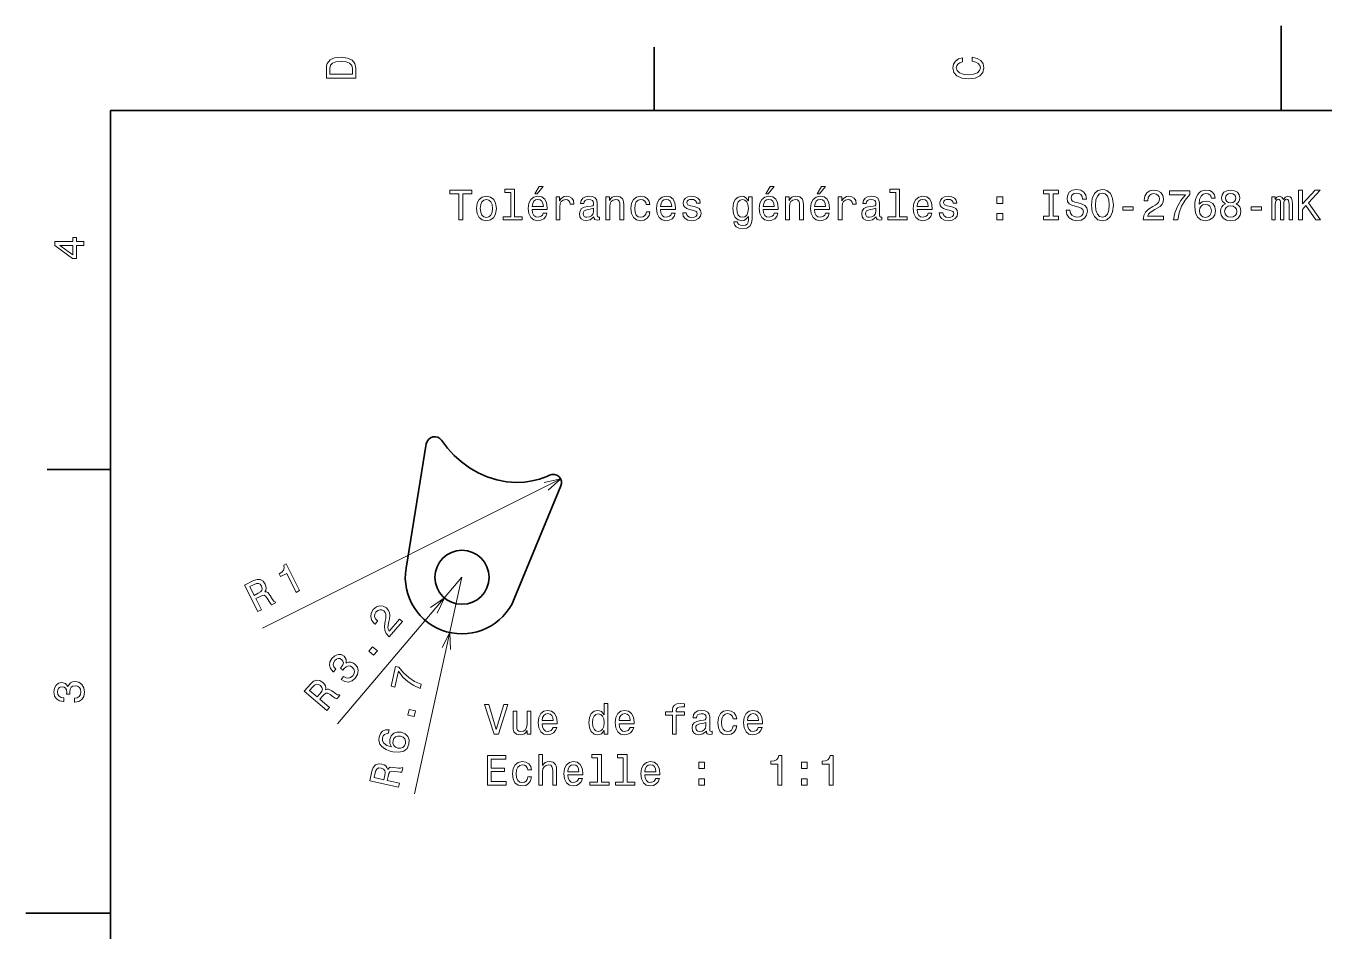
# Model space of a CAD drawing. Extents: x 0 to 297, y 0 to 210.
# Drawn here: x 0 to 153.6, y 102.9 to 210 of the extents above; entities that cross this region are included whole.
import ezdxf

# ---------------------------------------------------------------- set-up
doc = ezdxf.new("R2010")
doc.units = 0

msp = doc.modelspace()

# ---------------------------------------------------------------- linework, layer by layer
at = {"color": 7, "lineweight": 35, "ltscale": 0.25}
for p, q in [((148.5, 200), (148.5, 210)), ((10, 105), (0, 105))]:
    msp.add_line(p, q, dxfattribs=at)
at = {"color": 7, "lineweight": 35, "ltscale": 0.1875}
for p, q in [((74.300003, 200), (74.300003, 207.5)), ((10, 157.5), (2.5, 157.5))]:
    msp.add_line(p, q, dxfattribs=at)
at = {"color": 7, "lineweight": 35}
for p, q in [((287, 200), (10, 200)), ((10, 200), (10, 10))]:
    msp.add_line(p, q, dxfattribs=at)
at = {"color": 7, "lineweight": 35, "ltscale": 0.372791}
msp.add_line((47.360111, 160.559082), (44.962097, 145.841522), dxfattribs=at)
at = {"color": 7, "lineweight": 13}
for p, q in [((63.260025, 156.39209), (27.966251, 138.745087)), ((51.574894, 144.764069), (36.87051, 127.41256)), ((51.574894, 144.764069), (45.948662, 119.13015))]:
    msp.add_line(p, q, dxfattribs=at)
at = {"color": 7, "lineweight": 35, "ltscale": 0.361386}
msp.add_line((57.766552, 142.204117), (63.28973, 155.56279), dxfattribs=at)
at = {"color": 7, "lineweight": 13}
for points in [[(35.533215, 204.994965), (35.533215, 203.829971), (39.033215, 203.829971), (39.033215, 204.994965), (38.922264, 205.544678), (38.584366, 205.953171), (38.034657, 206.205338), (37.283215, 206.296112), (36.516644, 206.215424), (36.21405, 206.114563), (35.971977, 205.973343), (35.644165, 205.56485), (35.563473, 205.297562)], [(35.951801, 204.959656), (36.027451, 205.342941), (36.259438, 205.605194), (36.672985, 205.761536), (37.283215, 205.811966), (37.873272, 205.756485), (38.286816, 205.600143), (38.533936, 205.332855), (38.614628, 204.959656), (38.614628, 204.298996), (35.951801, 204.298996)], [(111.93206, 205.817017), (112.35569, 205.716141), (112.658287, 205.549713), (112.844887, 205.317734), (112.905403, 205.045395), (112.814629, 204.71759), (112.54229, 204.460388), (112.098488, 204.28891), (111.483215, 204.233429), (110.872986, 204.28891), (110.424141, 204.455338), (110.151802, 204.71254), (110.055984, 205.045395), (110.106415, 205.287476), (110.247627, 205.494247), (110.474571, 205.655624), (110.787247, 205.766571), (110.787247, 206.245682), (110.308144, 206.094391), (109.94503, 205.832138), (109.718086, 205.474075), (109.637398, 205.045395), (109.763474, 204.510818), (110.116501, 204.10231), (110.696472, 203.840057), (111.483215, 203.749283), (112.269958, 203.840057), (112.84993, 204.10231), (113.208, 204.510818), (113.329041, 205.045395), (113.233215, 205.51442), (112.965927, 205.892654), (112.527161, 206.159943), (111.93206, 206.301163)], [(51.201794, 187.052185), (51.665771, 187.052185), (51.665771, 190.128555), (52.72485, 190.128555), (52.72485, 190.552185), (50.137672, 190.552185), (50.137672, 190.128555), (51.201794, 190.128555)], [(57.344444, 190.300018), (57.344444, 187.425385), (56.431622, 187.425385), (56.431622, 187.052185), (58.69603, 187.052185), (58.69603, 187.425385), (57.78825, 187.425385), (57.78825, 190.673218), (56.648479, 190.673218), (56.648479, 190.300018)], [(60.193871, 190.128555), (60.491421, 190.128555), (61.192429, 190.985901), (60.698193, 190.985901)], [(87.518074, 190.128555), (87.815628, 190.128555), (88.516632, 190.985901), (88.0224, 190.985901)], [(93.590118, 190.128555), (93.887665, 190.128555), (94.588676, 190.985901), (94.094437, 190.985901)], [(102.884781, 190.300018), (102.884781, 187.425385), (101.971962, 187.425385), (101.971962, 187.052185), (104.236374, 187.052185), (104.236374, 187.425385), (103.32859, 187.425385), (103.32859, 190.673218), (102.18882, 190.673218), (102.18882, 190.300018)], [(121.030319, 187.475815), (120.384781, 187.475815), (120.384781, 187.052185), (122.139824, 187.052185), (122.139824, 187.475815), (121.494293, 187.475815), (121.494293, 190.128555), (122.139824, 190.128555), (122.139824, 190.552185), (120.384781, 190.552185), (120.384781, 190.128555), (121.030319, 190.128555)], [(123.501503, 188.207077), (123.042564, 188.207077), (123.143433, 187.672501), (123.395592, 187.279129), (123.78392, 187.042099), (124.308418, 186.95636), (124.827873, 187.037048), (125.216202, 187.258957), (125.463318, 187.606934), (125.554092, 188.065872), (125.478447, 188.479416), (125.266632, 188.746704), (124.923691, 188.923218), (124.46476, 189.054352), (124.071388, 189.150162), (123.814178, 189.261124), (123.667931, 189.422501), (123.622536, 189.674667), (123.667931, 189.901611), (123.799049, 190.073074), (124.000778, 190.189072), (124.27816, 190.229416), (124.560577, 190.178986), (124.782478, 190.042816), (124.928734, 189.815872), (124.999336, 189.50824), (125.458275, 189.50824), (125.458275, 189.518326), (125.377579, 189.992386), (125.140549, 190.345413), (124.767349, 190.567322), (124.263031, 190.64296), (123.809135, 190.567322), (123.456108, 190.355499), (123.229164, 190.027695), (123.148476, 189.604065), (123.214035, 189.225815), (123.405678, 188.968613), (123.708275, 188.797134), (124.121819, 188.666016), (124.530319, 188.550018), (124.837959, 188.439072), (125.024559, 188.277695), (125.090118, 188.015442), (125.029602, 187.748154), (124.87326, 187.546417), (124.63623, 187.420334), (124.32859, 187.37999), (123.985649, 187.435471), (123.723404, 187.596848), (123.556976, 187.8591)], [(126.038246, 188.802185), (126.129028, 188.015442), (126.391273, 187.435471), (126.799774, 187.077408), (127.334358, 186.95636), (127.863899, 187.077408), (128.277435, 187.435471), (128.534637, 188.015442), (128.630463, 188.802185), (128.534637, 189.583893), (128.423691, 189.901611), (128.277435, 190.163849), (127.863899, 190.521927), (127.611732, 190.612701), (127.334358, 190.64801), (126.794731, 190.521927), (126.38623, 190.1689), (126.129028, 189.588928)], [(132.175858, 187.052185), (134.581482, 187.052185), (134.581482, 187.485901), (132.680176, 187.485901), (132.786102, 187.722931), (132.967651, 187.919617), (133.527435, 188.277695), (133.824997, 188.428986), (134.157852, 188.645844), (134.394882, 188.89801), (134.531052, 189.195557), (134.581482, 189.533447), (134.495743, 189.957077), (134.258713, 190.289932), (133.895599, 190.501755), (133.426575, 190.577408), (132.942429, 190.491669), (132.57428, 190.254639), (132.33725, 189.876389), (132.256561, 189.377106), (132.256561, 189.306503), (132.715485, 189.306503), (132.715485, 189.346848), (132.760864, 189.689789), (132.897034, 189.941956), (133.113892, 190.103333), (133.401367, 190.158813), (133.693878, 190.108383), (133.910736, 189.9823), (134.051941, 189.785614), (134.102371, 189.538498), (134.067078, 189.306503), (133.971252, 189.109818), (133.809875, 188.938354), (133.587967, 188.787048), (133.290405, 188.625671), (132.796173, 188.312988), (132.448196, 187.980133), (132.241425, 187.576675), (132.175858, 187.067322)], [(135.741425, 187.052185), (136.250793, 187.052185), (136.417221, 187.884323), (136.709717, 188.66098), (137.12326, 189.382156), (137.662903, 190.057953), (137.662903, 190.476532), (135.262329, 190.476532), (135.262329, 190.017609), (137.178741, 190.017609), (136.623993, 189.336761), (136.205414, 188.625671), (135.912903, 187.869186)], [(140.688843, 189.6091), (140.593018, 190.017609), (140.371109, 190.32019), (140.028168, 190.511841), (139.584366, 190.577408), (139.286819, 190.542099), (139.029602, 190.446274), (138.802673, 190.289932), (138.611023, 190.068039), (138.459732, 189.790665), (138.348785, 189.452759), (138.278168, 189.054352), (138.257996, 188.605499), (138.338684, 187.889359), (138.585815, 187.369904), (138.984222, 187.057236), (139.5289, 186.951324), (140.018097, 187.042099), (140.391296, 187.279129), (140.633362, 187.652328), (140.719086, 188.126389), (140.633362, 188.605499), (140.401367, 188.973648), (140.043304, 189.205643), (139.599487, 189.286331), (139.120392, 189.185471), (138.762329, 188.89801), (138.837982, 189.452759), (138.999359, 189.851181), (139.246475, 190.088211), (139.589417, 190.1689), (139.841583, 190.128555), (140.033218, 190.022644), (140.159302, 189.84613), (140.224854, 189.6091)], [(141.88913, 188.938354), (141.631927, 188.797134), (141.455414, 188.600449), (141.344452, 188.353333), (141.309158, 188.055786), (141.389847, 187.606934), (141.621826, 187.258957), (142.000076, 187.037048), (142.514496, 186.951324), (143.023849, 187.037048), (143.4021, 187.258957), (143.634094, 187.606934), (143.719818, 188.055786), (143.679474, 188.353333), (143.573563, 188.600449), (143.391998, 188.797134), (143.139847, 188.938354), (143.341583, 189.059387), (143.482788, 189.225815), (143.568512, 189.427551), (143.598785, 189.674667), (143.518097, 190.03273), (143.306274, 190.32019), (142.963333, 190.50679), (142.514496, 190.577408), (142.060593, 190.50679), (141.717651, 190.32019), (141.500793, 190.03273), (141.42514, 189.674667), (141.450363, 189.427551), (141.536102, 189.225815)], [(150.528183, 187.052185), (150.992157, 187.052185), (150.992157, 188.297867), (151.405701, 188.741669), (152.58078, 187.052185), (153.14563, 187.052185), (151.733521, 189.079559), (153.10527, 190.552185), (152.48999, 190.552185), (150.992157, 188.933304), (150.992157, 190.552185), (150.528183, 190.552185)], [(53.294735, 188.403763), (53.375427, 187.788498), (53.607414, 187.33461), (53.975571, 187.052185), (54.469807, 186.95636), (54.959, 187.052185), (55.327156, 187.329559), (55.559143, 187.783447), (55.644878, 188.403763), (55.559143, 189.019043), (55.327156, 189.477982), (54.959, 189.755356), (54.469807, 189.856216), (53.975571, 189.755356), (53.607414, 189.472931), (53.375427, 189.019043)], [(53.748623, 188.408813), (53.794014, 188.862701), (53.935223, 189.190521), (54.16217, 189.392242), (54.469807, 189.462845), (54.7724, 189.392242), (54.999344, 189.195557), (55.140556, 188.862701), (55.190987, 188.408813), (55.140556, 187.949875), (54.999344, 187.61702), (54.7724, 187.415298), (54.469807, 187.349731), (54.16217, 187.415298), (53.935223, 187.61702), (53.794014, 187.949875)], [(59.88623, 188.277695), (61.661449, 188.277695), (61.666492, 188.484467), (61.5858, 189.064438), (61.363899, 189.498154), (61.010872, 189.760391), (60.541851, 189.856216), (60.08292, 189.755356), (59.729893, 189.472931), (59.502949, 189.014008), (59.422256, 188.408813), (59.497906, 187.788498), (59.72485, 187.33461), (60.07283, 187.052185), (60.526722, 186.95636), (60.920094, 187.021927), (61.242859, 187.19339), (61.479893, 187.465729), (61.616058, 187.828842), (61.177299, 187.828842), (61.086521, 187.627106), (60.955399, 187.475815), (60.582199, 187.354782), (60.294735, 187.410248), (60.077873, 187.586761), (59.936665, 187.874237), (59.88623, 188.262558)], [(59.88623, 188.650894), (59.941708, 188.998871), (60.077873, 189.256073), (60.284649, 189.412415), (60.556984, 189.467896), (60.824272, 189.412415), (61.031044, 189.256073), (61.157127, 188.998871), (61.202515, 188.650894)], [(62.700356, 187.052185), (63.144157, 187.052185), (63.144157, 188.600449), (63.189545, 188.973648), (63.325714, 189.240952), (63.547615, 189.402328), (63.845165, 189.457809), (64.06707, 189.422501), (64.233498, 189.32164), (64.334358, 189.150162), (64.369659, 188.918182), (64.818512, 188.918182), (64.757988, 189.326675), (64.591568, 189.619186), (64.314186, 189.7957), (63.935944, 189.856216), (63.678741, 189.815872), (63.456837, 189.715012), (63.260151, 189.543533), (63.103813, 189.311554), (63.103813, 189.760391), (62.700356, 189.760391)], [(67.178741, 187.405212), (67.178741, 187.390076), (67.203957, 187.218613), (67.279602, 187.09758), (67.597328, 187.001755), (67.844444, 187.042099), (67.844444, 187.38504), (67.738541, 187.369904), (67.597328, 187.435471), (67.572113, 187.637207), (67.572113, 189.039215), (67.511597, 189.397293), (67.335083, 189.649445), (67.027443, 189.800751), (66.593727, 189.856216), (66.170097, 189.7957), (65.857414, 189.624237), (65.660728, 189.356934), (65.595169, 189.003922), (65.595169, 188.973648), (65.993584, 188.973648), (66.028885, 189.185471), (66.139832, 189.336761), (66.321396, 189.427551), (66.578598, 189.462845), (66.825714, 189.437637), (67.002228, 189.361984), (67.108139, 189.230865), (67.14344, 189.049301), (67.12326, 188.837494), (67.042572, 188.731583), (66.840843, 188.681152), (66.462601, 188.640808), (66.028885, 188.550018), (65.721245, 188.388641), (65.539688, 188.136475), (65.484215, 187.763275), (65.534645, 187.43042), (65.690987, 187.183304), (65.943146, 187.026962), (66.29113, 186.971497), (66.760155, 187.077408)], [(68.605972, 187.052185), (69.049774, 187.052185), (69.049774, 188.615585), (69.095169, 188.973648), (69.241425, 189.235901), (69.468369, 189.397293), (69.770958, 189.457809), (70.013031, 189.407379), (70.16433, 189.27121), (70.239975, 189.044266), (70.265198, 188.741669), (70.265198, 187.052185), (70.709, 187.052185), (70.709, 188.832443), (70.688828, 189.190521), (70.598053, 189.488068), (70.300499, 189.760391), (69.836517, 189.856216), (69.579315, 189.820923), (69.362457, 189.725098), (69.175858, 189.563705), (69.029602, 189.346848), (69.029602, 189.760391), (68.605972, 189.760391)], [(73.366783, 188.862701), (73.805542, 188.862701), (73.714767, 189.266159), (73.49791, 189.583893), (73.160011, 189.780579), (72.721252, 189.856216), (72.237099, 189.755356), (71.868942, 189.472931), (71.636955, 189.014008), (71.556259, 188.398727), (71.631912, 187.788498), (71.858856, 187.33461), (72.216927, 187.052185), (72.706116, 186.95636), (73.139839, 187.032013), (73.477737, 187.24382), (73.709717, 187.576675), (73.810585, 188.020477), (73.386955, 188.020477), (73.31131, 187.738068), (73.170097, 187.526245), (72.968369, 187.395126), (72.721252, 187.354782), (72.413612, 187.420334), (72.191711, 187.62207), (72.055542, 187.949875), (72.010155, 188.413849), (72.055542, 188.867752), (72.196754, 189.195557), (72.423698, 189.397293), (72.721252, 189.467896), (72.983498, 189.422501), (73.180183, 189.306503), (73.31131, 189.114868)], [(75.066345, 188.277695), (76.841568, 188.277695), (76.846603, 188.484467), (76.765915, 189.064438), (76.544014, 189.498154), (76.190987, 189.760391), (75.72197, 189.856216), (75.263031, 189.755356), (74.910011, 189.472931), (74.68306, 189.014008), (74.602371, 188.408813), (74.678024, 187.788498), (74.904968, 187.33461), (75.252945, 187.052185), (75.706841, 186.95636), (76.100212, 187.021927), (76.422974, 187.19339), (76.660011, 187.465729), (76.796173, 187.828842), (76.357414, 187.828842), (76.266632, 187.627106), (76.135513, 187.475815), (75.762314, 187.354782), (75.474854, 187.410248), (75.257996, 187.586761), (75.116783, 187.874237), (75.066345, 188.262558)], [(75.066345, 188.650894), (75.121826, 188.998871), (75.257996, 189.256073), (75.464767, 189.412415), (75.737099, 189.467896), (76.004387, 189.412415), (76.211159, 189.256073), (76.337242, 188.998871), (76.382629, 188.650894)], [(79.040413, 188.630722), (78.61174, 188.731583), (78.294014, 188.84758), (78.18811, 189.08461), (78.218369, 189.251038), (78.324272, 189.37207), (78.495743, 189.447723), (78.742859, 189.477982), (78.979889, 189.447723), (79.166489, 189.356934), (79.287529, 189.220779), (79.337959, 189.039215), (79.771683, 189.039215), (79.771683, 189.049301), (79.69603, 189.377106), (79.489258, 189.634323), (79.166489, 189.7957), (78.742859, 189.856216), (78.314186, 189.7957), (78.001511, 189.629272), (77.804825, 189.382156), (77.744301, 189.069473), (77.789688, 188.766876), (77.930901, 188.555069), (78.162888, 188.403763), (78.500786, 188.297867), (78.995026, 188.176819), (79.297615, 188.050751), (79.378311, 187.949875), (79.408569, 187.798584), (79.363174, 187.611984), (79.242142, 187.470779), (79.045456, 187.37999), (78.783203, 187.349731), (78.505829, 187.37999), (78.3041, 187.485901), (78.167931, 187.657379), (78.112457, 187.894409), (77.683784, 187.894409), (77.754387, 187.490952), (77.961159, 187.198441), (78.288971, 187.021927), (78.742859, 186.95636), (79.216927, 187.021927), (79.564911, 187.198441), (79.776718, 187.480865), (79.852371, 187.849014), (79.796898, 188.166733), (79.640556, 188.383591), (79.383347, 188.524811)], [(85.894157, 187.173218), (85.894157, 189.760391), (85.47052, 189.760391), (85.47052, 189.32164), (85.122543, 189.720047), (84.910721, 189.820923), (84.673691, 189.856216), (84.245026, 189.755356), (83.91217, 189.472931), (83.695313, 189.019043), (83.619659, 188.408813), (83.695313, 187.793533), (83.91217, 187.339645), (84.245026, 187.052185), (84.673691, 186.95636), (84.915771, 186.991669), (85.1175, 187.082443), (85.47052, 187.465729), (85.47052, 187.082443), (85.430176, 186.779846), (85.319229, 186.562988), (85.107407, 186.436905), (84.789688, 186.391525), (84.512314, 186.421783), (84.315628, 186.497437), (84.199631, 186.628555), (84.16433, 186.805069), (83.735657, 186.805069), (83.735657, 186.784897), (83.801216, 186.462128), (84.002945, 186.220047), (84.325714, 186.063705), (84.764473, 186.00824), (85.288971, 186.083893), (85.636948, 186.2957), (85.833633, 186.663864)], [(84.078598, 188.408813), (84.123978, 188.857666), (84.260147, 189.190521), (84.47197, 189.387207), (84.754387, 189.457809), (85.051941, 189.387207), (85.273834, 189.190521), (85.410004, 188.857666), (85.460434, 188.408813), (85.410004, 187.949875), (85.273834, 187.62207), (85.051941, 187.420334), (84.754387, 187.354782), (84.47197, 187.420334), (84.260147, 187.62207), (84.123978, 187.954926)], [(87.210434, 188.277695), (88.985657, 188.277695), (88.990692, 188.484467), (88.910004, 189.064438), (88.688103, 189.498154), (88.335075, 189.760391), (87.866058, 189.856216), (87.40712, 189.755356), (87.054092, 189.472931), (86.827148, 189.014008), (86.74646, 188.408813), (86.822113, 187.788498), (87.049057, 187.33461), (87.397034, 187.052185), (87.850922, 186.95636), (88.244301, 187.021927), (88.567062, 187.19339), (88.804092, 187.465729), (88.940262, 187.828842), (88.501503, 187.828842), (88.410721, 187.627106), (88.279602, 187.475815), (87.906403, 187.354782), (87.618942, 187.410248), (87.402084, 187.586761), (87.260864, 187.874237), (87.210434, 188.262558)], [(87.210434, 188.650894), (87.265915, 188.998871), (87.402084, 189.256073), (87.608856, 189.412415), (87.881187, 189.467896), (88.148483, 189.412415), (88.355255, 189.256073), (88.481331, 188.998871), (88.526718, 188.650894)], [(89.858131, 187.052185), (90.301933, 187.052185), (90.301933, 188.615585), (90.347321, 188.973648), (90.493576, 189.235901), (90.72052, 189.397293), (91.023117, 189.457809), (91.26519, 189.407379), (91.416489, 189.27121), (91.492142, 189.044266), (91.517349, 188.741669), (91.517349, 187.052185), (91.961159, 187.052185), (91.961159, 188.832443), (91.940979, 189.190521), (91.850204, 189.488068), (91.552658, 189.760391), (91.088684, 189.856216), (90.831474, 189.820923), (90.614616, 189.725098), (90.428017, 189.563705), (90.281761, 189.346848), (90.281761, 189.760391), (89.858131, 189.760391)], [(93.282486, 188.277695), (95.057693, 188.277695), (95.062744, 188.484467), (94.982048, 189.064438), (94.760147, 189.498154), (94.40712, 189.760391), (93.938103, 189.856216), (93.479172, 189.755356), (93.126144, 189.472931), (92.8992, 189.014008), (92.818504, 188.408813), (92.89415, 187.788498), (93.121094, 187.33461), (93.469086, 187.052185), (93.922974, 186.95636), (94.316345, 187.021927), (94.639114, 187.19339), (94.876144, 187.465729), (95.012314, 187.828842), (94.573547, 187.828842), (94.482773, 187.627106), (94.351646, 187.475815), (93.978447, 187.354782), (93.690979, 187.410248), (93.474121, 187.586761), (93.332916, 187.874237), (93.282486, 188.262558)], [(93.282486, 188.650894), (93.337952, 188.998871), (93.474121, 189.256073), (93.680893, 189.412415), (93.953232, 189.467896), (94.22052, 189.412415), (94.427292, 189.256073), (94.553375, 188.998871), (94.598763, 188.650894)], [(96.096603, 187.052185), (96.540405, 187.052185), (96.540405, 188.600449), (96.5858, 188.973648), (96.721962, 189.240952), (96.943863, 189.402328), (97.241409, 189.457809), (97.463318, 189.422501), (97.629745, 189.32164), (97.730606, 189.150162), (97.765915, 188.918182), (98.214752, 188.918182), (98.154236, 189.326675), (97.987808, 189.619186), (97.710434, 189.7957), (97.332191, 189.856216), (97.074989, 189.815872), (96.853088, 189.715012), (96.656403, 189.543533), (96.500061, 189.311554), (96.500061, 189.760391), (96.096603, 189.760391)], [(100.574982, 187.405212), (100.574982, 187.390076), (100.600204, 187.218613), (100.67585, 187.09758), (100.993576, 187.001755), (101.240692, 187.042099), (101.240692, 187.38504), (101.134781, 187.369904), (100.993576, 187.435471), (100.968353, 187.637207), (100.968353, 189.039215), (100.907837, 189.397293), (100.731323, 189.649445), (100.423691, 189.800751), (99.989975, 189.856216), (99.566345, 189.7957), (99.253662, 189.624237), (99.056976, 189.356934), (98.991409, 189.003922), (98.991409, 188.973648), (99.389832, 188.973648), (99.425133, 189.185471), (99.536087, 189.336761), (99.717636, 189.427551), (99.974838, 189.462845), (100.221962, 189.437637), (100.398476, 189.361984), (100.504379, 189.230865), (100.539688, 189.049301), (100.519516, 188.837494), (100.43882, 188.731583), (100.237091, 188.681152), (99.858849, 188.640808), (99.425133, 188.550018), (99.117493, 188.388641), (98.935944, 188.136475), (98.880463, 187.763275), (98.930893, 187.43042), (99.087234, 187.183304), (99.339401, 187.026962), (99.687378, 186.971497), (100.156403, 187.077408)], [(105.426575, 188.277695), (107.201782, 188.277695), (107.206833, 188.484467), (107.126137, 189.064438), (106.904236, 189.498154), (106.551208, 189.760391), (106.082191, 189.856216), (105.62326, 189.755356), (105.270233, 189.472931), (105.043289, 189.014008), (104.962593, 188.408813), (105.038239, 187.788498), (105.265182, 187.33461), (105.613174, 187.052185), (106.067062, 186.95636), (106.460434, 187.021927), (106.783203, 187.19339), (107.020233, 187.465729), (107.156403, 187.828842), (106.717636, 187.828842), (106.626862, 187.627106), (106.495735, 187.475815), (106.122536, 187.354782), (105.835068, 187.410248), (105.61821, 187.586761), (105.477005, 187.874237), (105.426575, 188.262558)], [(105.426575, 188.650894), (105.48204, 188.998871), (105.61821, 189.256073), (105.824982, 189.412415), (106.097321, 189.467896), (106.364609, 189.412415), (106.571381, 189.256073), (106.697464, 188.998871), (106.742851, 188.650894)], [(109.400635, 188.630722), (108.971954, 188.731583), (108.654236, 188.84758), (108.548325, 189.08461), (108.578583, 189.251038), (108.684494, 189.37207), (108.855965, 189.447723), (109.103081, 189.477982), (109.340118, 189.447723), (109.526718, 189.356934), (109.647751, 189.220779), (109.698181, 189.039215), (110.131897, 189.039215), (110.131897, 189.049301), (110.056252, 189.377106), (109.84948, 189.634323), (109.526718, 189.7957), (109.103081, 189.856216), (108.674408, 189.7957), (108.361725, 189.629272), (108.165039, 189.382156), (108.104523, 189.069473), (108.149918, 188.766876), (108.291122, 188.555069), (108.523109, 188.403763), (108.861008, 188.297867), (109.35524, 188.176819), (109.657837, 188.050751), (109.738525, 187.949875), (109.768784, 187.798584), (109.723404, 187.611984), (109.602364, 187.470779), (109.405678, 187.37999), (109.143433, 187.349731), (108.866051, 187.37999), (108.664322, 187.485901), (108.528152, 187.657379), (108.472679, 187.894409), (108.044006, 187.894409), (108.114609, 187.490952), (108.321381, 187.198441), (108.649193, 187.021927), (109.103081, 186.95636), (109.577148, 187.021927), (109.925125, 187.198441), (110.136948, 187.480865), (110.212593, 187.849014), (110.15712, 188.166733), (110.000778, 188.383591), (109.743576, 188.524811)], [(114.842278, 189.008957), (115.538239, 189.008957), (115.538239, 189.760391), (114.842278, 189.760391)], [(126.5224, 188.802185), (126.577873, 189.412415), (126.744301, 189.861267), (127.001503, 190.133591), (127.334358, 190.229416), (127.662163, 190.133591), (127.919373, 189.856216), (128.0858, 189.407379), (128.146317, 188.802185), (128.0858, 188.191956), (127.919373, 187.743103), (127.662163, 187.470779), (127.334358, 187.37999), (127.001503, 187.470779), (126.744301, 187.743103), (126.577873, 188.186905)], [(140.229904, 188.121353), (140.174423, 187.803619), (140.033218, 187.561554), (139.806274, 187.400162), (139.523849, 187.349731), (139.226303, 187.400162), (138.999359, 187.556503), (138.853104, 187.798584), (138.807709, 188.116302), (138.858154, 188.428986), (138.999359, 188.666016), (139.231354, 188.817322), (139.544022, 188.872787), (139.81636, 188.817322), (140.033218, 188.671066), (140.174423, 188.434036)], [(141.904266, 189.634323), (141.944611, 189.856216), (142.065643, 190.027695), (142.257278, 190.133591), (142.514496, 190.17395), (142.766647, 190.133591), (142.958282, 190.027695), (143.07933, 189.856216), (143.124725, 189.634323), (143.07933, 189.407379), (142.958282, 189.230865), (142.766647, 189.114868), (142.514496, 189.079559), (142.257278, 189.119904), (142.065643, 189.230865), (141.944611, 189.407379)], [(147.366089, 187.052185), (147.774582, 187.052185), (147.774582, 188.862701), (147.799805, 189.13504), (147.875443, 189.331726), (147.99144, 189.447723), (148.142731, 189.493103), (148.263763, 189.452759), (148.344467, 189.351898), (148.384811, 189.18042), (148.399933, 188.953476), (148.399933, 187.052185), (148.783234, 187.052185), (148.783234, 188.862701), (148.808441, 189.12999), (148.884094, 189.326675), (149.005127, 189.447723), (149.156433, 189.493103), (149.277466, 189.452759), (149.358154, 189.351898), (149.408585, 188.953476), (149.408585, 187.052185), (149.817078, 187.052185), (149.817078, 188.923218), (149.79187, 189.311554), (149.711182, 189.6091), (149.549805, 189.790665), (149.287537, 189.856216), (148.979919, 189.755356), (148.742889, 189.462845), (148.556274, 189.750305), (148.243591, 189.856216), (147.956146, 189.755356), (147.75946, 189.472931), (147.75946, 189.760391), (147.366089, 189.760391)], [(67.128311, 188.000305), (67.067787, 187.738068), (66.906403, 187.536331), (66.66433, 187.405212), (66.366783, 187.359818), (66.17514, 187.38504), (66.038971, 187.465729), (65.953232, 187.606934), (65.928024, 187.803619), (65.948196, 187.980133), (66.028885, 188.106216), (66.351654, 188.247437), (66.760155, 188.307953), (67.128311, 188.428986)], [(100.524551, 188.000305), (100.464035, 187.738068), (100.302658, 187.536331), (100.060577, 187.405212), (99.763031, 187.359818), (99.571381, 187.38504), (99.435219, 187.465729), (99.349487, 187.606934), (99.324265, 187.803619), (99.344437, 187.980133), (99.425133, 188.106216), (99.747894, 188.247437), (100.156403, 188.307953), (100.524551, 188.428986)], [(114.842278, 187.052185), (115.538239, 187.052185), (115.538239, 187.803619), (114.842278, 187.803619)], [(129.760162, 188.207077), (130.980621, 188.207077), (130.980621, 188.605499), (129.760162, 188.605499)], [(141.793304, 188.065872), (141.838684, 188.33316), (141.984955, 188.534897), (142.211884, 188.666016), (142.514496, 188.711411), (142.812042, 188.666016), (143.038986, 188.534897), (143.185242, 188.33316), (143.235672, 188.065872), (143.185242, 187.778412), (143.038986, 187.561554), (142.812042, 187.420334), (142.514496, 187.374954), (142.211884, 187.420334), (141.984955, 187.561554), (141.838684, 187.778412)], [(144.940277, 188.207077), (146.160736, 188.207077), (146.160736, 188.605499), (144.940277, 188.605499)], [(6.833213, 184.02739), (6.833213, 184.481277), (5.965778, 184.481277), (5.965778, 184.98056), (5.56232, 184.98056), (5.56232, 184.481277), (3.408862, 184.481277), (3.408862, 184.022339), (5.521974, 182.489197), (5.965778, 182.489197), (5.965778, 184.02739)], [(5.56232, 182.912827), (3.993876, 184.02739), (5.56232, 184.02739)], [(31.958298, 142.977203), (32.368782, 143.182449), (30.79225, 146.335495), (30.485516, 146.182114), (30.541901, 145.866364), (30.471983, 145.60022), (30.278019, 145.36792), (29.953243, 145.160416), (30.113377, 144.840149), (30.844126, 145.205536)], [(27.42366, 140.709869), (27.843163, 140.919617), (27.182327, 142.241287), (27.610853, 142.455551), (27.933374, 142.599899), (28.163425, 142.635986), (28.346113, 142.54126), (28.52429, 142.297668), (28.749832, 141.902985), (28.909966, 141.650375), (29.043036, 141.519562), (29.516668, 141.756378), (29.473816, 141.842087), (29.306915, 141.916504), (29.153547, 142.133026), (28.869366, 142.622452), (28.605484, 142.958511), (28.443094, 143.023911), (28.237854, 143.028427), (28.3619, 143.231415), (28.409264, 143.452438), (28.391218, 143.691513), (28.298746, 143.944107), (28.046141, 144.291443), (27.723619, 144.485413), (27.3402, 144.507965), (26.904909, 144.363617), (25.858404, 143.840363)], [(26.979338, 143.921555), (27.268028, 144.032074), (27.504847, 144.04335), (27.705576, 143.946365), (27.870222, 143.718567), (27.955927, 143.434387), (27.913074, 143.215622), (27.746176, 143.03067), (27.473272, 142.866028), (26.990618, 142.624695), (26.469618, 143.666702)], [(42.970688, 137.704422), (44.525959, 139.539673), (44.195076, 139.820084), (42.965858, 138.369568), (42.853497, 138.603622), (42.820824, 138.869293), (42.909569, 139.527847), (42.986515, 139.852676), (43.03627, 140.246811), (42.997139, 140.590668), (42.85817, 140.886917), (42.632996, 141.143845), (42.254375, 141.352325), (41.847198, 141.386688), (41.450844, 141.246613), (41.089905, 140.937698), (40.842304, 140.512909), (40.785118, 140.078796), (40.920433, 139.653427), (41.249168, 139.269073), (41.303032, 139.223434), (41.599739, 139.573547), (41.568958, 139.59964), (41.336674, 139.855988), (41.232334, 140.122894), (41.249416, 140.39267), (41.392944, 140.647842), (41.620529, 140.838394), (41.856918, 140.922318), (42.098267, 140.902893), (42.319397, 140.781601), (42.473557, 140.604675), (42.561661, 140.404419), (42.588139, 140.170441), (42.560101, 139.903336), (42.490849, 139.571991), (42.409863, 138.992798), (42.43882, 138.512115), (42.612938, 138.093536), (42.959148, 137.714203)], [(37.27507, 132.68399), (37.302002, 132.661179), (37.723526, 132.409729), (38.153793, 132.355804), (38.572052, 132.490524), (38.956993, 132.812149), (39.230679, 133.267715), (39.315712, 133.711288), (39.209412, 134.131897), (38.921829, 134.494598), (38.668739, 134.656189), (38.412331, 134.728058), (38.152596, 134.710175), (37.892208, 134.613541), (37.896378, 135.039688), (37.640484, 135.408585), (37.291473, 135.605194), (36.924271, 135.632126), (36.553677, 135.483444), (36.190651, 135.156464), (35.958763, 134.758026), (35.903076, 134.349091), (36.025677, 133.947708), (36.334583, 133.586777), (36.361519, 133.56395), (36.651703, 133.906372), (36.431549, 134.145828), (36.339336, 134.395844), (36.368549, 134.648743), (36.522446, 134.90834), (36.722771, 135.082321), (36.927467, 135.160065), (37.133278, 135.137695), (37.339603, 135.022339), (37.498787, 134.827942), (37.547501, 134.628006), (37.487511, 134.401199), (37.324745, 134.162338), (37.193737, 134.015549), (37.497688, 133.757965), (37.649757, 133.953003), (37.889801, 134.166061), (38.135384, 134.268631), (38.376732, 134.249207), (38.605556, 134.121399), (38.792847, 133.889954), (38.863731, 133.638184), (38.817631, 133.373169), (38.653366, 133.109116), (38.409477, 132.899338), (38.14407, 132.82016), (37.864838, 132.865097), (37.575035, 133.037964)], [(41.125889, 135.527512), (41.57584, 136.058472), (41.002563, 136.544281), (40.552612, 136.013336)], [(46.637421, 131.597427), (46.74662, 132.09494), (45.969513, 132.435898), (45.273621, 132.888107), (44.657864, 133.44664), (44.113468, 134.118591), (43.704613, 134.208344), (43.189976, 131.863571), (43.638237, 131.765182), (44.049084, 133.637054), (44.595161, 132.949234), (45.199986, 132.387939), (45.876175, 131.940063)], [(5.73379, 129.979111), (5.769093, 129.979111), (6.253242, 130.059799), (6.616354, 130.296829), (6.848343, 130.670029), (6.934078, 131.164276), (6.848343, 131.688766), (6.626441, 132.082138), (6.273415, 132.334305), (5.819525, 132.425079), (5.521974, 132.384735), (5.279899, 132.273788), (5.0933, 132.092224), (4.957133, 131.850143), (4.684798, 132.177963), (4.251081, 132.293961), (3.857709, 132.218307), (3.560158, 132.00145), (3.373559, 131.648422), (3.307997, 131.164276), (3.388689, 130.710388), (3.610591, 130.362396), (3.963617, 130.135452), (4.432637, 130.059799), (4.46794, 130.059799), (4.46794, 130.508652), (4.145173, 130.548996), (3.913184, 130.680115), (3.771974, 130.891937), (3.721542, 131.189484), (3.761888, 131.451736), (3.867795, 131.643372), (4.039265, 131.759369), (4.271254, 131.804764), (4.518372, 131.759369), (4.684798, 131.638336), (4.785663, 131.426514), (4.815922, 131.139053), (4.810879, 130.942368), (5.209294, 130.942368), (5.199208, 131.189484), (5.244596, 131.507217), (5.365634, 131.744247), (5.56232, 131.885452), (5.819525, 131.935883), (6.112032, 131.880417), (6.328891, 131.734161), (6.465058, 131.502167), (6.510447, 131.194534), (6.460014, 130.876801), (6.308718, 130.644821), (6.066643, 130.498566), (5.73379, 130.443085)], [(35.59903, 129.005692), (35.902256, 129.36351), (34.77494, 130.318848), (35.084694, 130.684357), (35.324471, 130.943893), (35.521797, 131.067535), (35.72702, 131.052277), (35.986626, 130.898376), (36.349201, 130.624176), (36.595764, 130.454895), (36.769554, 130.386932), (37.111908, 130.790924), (37.038807, 130.852875), (36.856087, 130.855682), (36.629932, 130.994446), (36.176189, 131.332687), (35.801418, 131.537903), (35.626392, 131.53418), (35.435913, 131.457626), (35.470146, 131.693039), (35.426777, 131.914886), (35.316177, 132.127609), (35.131824, 132.323502), (34.762985, 132.543518), (34.390175, 132.595032), (34.028778, 132.464996), (33.68531, 132.161102), (32.928871, 131.268494)], [(33.927574, 131.783936), (34.149551, 131.999069), (34.362854, 132.102554), (34.585552, 132.092316), (34.826508, 131.947617), (35.017059, 131.720032), (35.063686, 131.502029), (34.982956, 131.266357), (34.796783, 131.00766), (34.447906, 130.595978), (33.559135, 131.349167)], [(45.912174, 128.293076), (46.061375, 128.97287), (45.327404, 129.133957), (45.178204, 128.454178)], [(56.515781, 129.712494), (55.63826, 126.731941), (54.735519, 129.712494), (54.256413, 129.712494), (55.386097, 126.207443), (55.890419, 126.207443), (56.994888, 129.712494)], [(61.054684, 127.432945), (62.829903, 127.432945), (62.834946, 127.639717), (62.754253, 128.219696), (62.532349, 128.653412), (62.179325, 128.915649), (61.710304, 129.011475), (61.251369, 128.910614), (60.898346, 128.628189), (60.671398, 128.169266), (60.59071, 127.564072), (60.666355, 126.943756), (60.893303, 126.489861), (61.241283, 126.207443), (61.695175, 126.111626), (62.088547, 126.177185), (62.411312, 126.348656), (62.648346, 126.620987), (62.784512, 126.9841), (62.345753, 126.9841), (62.254974, 126.782372), (62.123848, 126.631073), (61.750648, 126.51004), (61.463188, 126.565514), (61.246326, 126.742027), (61.105118, 127.029488), (61.054684, 127.417816)], [(68.402664, 126.62603), (68.402664, 126.207443), (68.846474, 126.207443), (68.846474, 129.828476), (68.407715, 129.828476), (68.407715, 128.502106), (68.069817, 128.885391), (67.863045, 128.976181), (67.626007, 129.011475), (67.197334, 128.910614), (66.864487, 128.628189), (66.647629, 128.174301), (66.571976, 127.564072), (66.647629, 126.953842), (66.864487, 126.494904), (67.197334, 126.207443), (67.626007, 126.111626), (67.863045, 126.146927), (68.07486, 126.237701)], [(70.16275, 127.432945), (71.937973, 127.432945), (71.943016, 127.639717), (71.86232, 128.219696), (71.640419, 128.653412), (71.287392, 128.915649), (70.818375, 129.011475), (70.359436, 128.910614), (70.006416, 128.628189), (69.779472, 128.169266), (69.698776, 127.564072), (69.774429, 126.943756), (70.001373, 126.489861), (70.34935, 126.207443), (70.803246, 126.111626), (71.196617, 126.177185), (71.519379, 126.348656), (71.756416, 126.620987), (71.892578, 126.9841), (71.453819, 126.9841), (71.363045, 126.782372), (71.231918, 126.631073), (70.858719, 126.51004), (70.571259, 126.565514), (70.354401, 126.742027), (70.213188, 127.029488), (70.16275, 127.417816)], [(76.461746, 128.44664), (76.461746, 126.207443), (76.905548, 126.207443), (76.905548, 128.44664), (77.9142, 128.44664), (77.9142, 128.824875), (76.905548, 128.824875), (76.905548, 128.991302), (76.940857, 129.193039), (77.056847, 129.329208), (77.253532, 129.409897), (77.535957, 129.440155), (77.9142, 129.419983), (77.9142, 129.803268), (77.435089, 129.828476), (77.001373, 129.783096), (76.698776, 129.646927), (76.517227, 129.409897), (76.461746, 129.071991), (76.461746, 128.824875), (75.649788, 128.824875), (75.649788, 128.44664)], [(80.491287, 126.560471), (80.491287, 126.545341), (80.516502, 126.373871), (80.592148, 126.252831), (80.909874, 126.157013), (81.15699, 126.197357), (81.15699, 126.540298), (81.051086, 126.525169), (80.909874, 126.590729), (80.884659, 126.792458), (80.884659, 128.194473), (80.824142, 128.552551), (80.647629, 128.804703), (80.339989, 128.956009), (79.906273, 129.011475), (79.482635, 128.950958), (79.16996, 128.779495), (78.973274, 128.512192), (78.907715, 128.15918), (78.907715, 128.128906), (79.306122, 128.128906), (79.341431, 128.340729), (79.452377, 128.49202), (79.633934, 128.582809), (79.891144, 128.618103), (80.13826, 128.592896), (80.314774, 128.517242), (80.420677, 128.386124), (80.455978, 128.204559), (80.435806, 127.992744), (80.355118, 127.886841), (80.153389, 127.836403), (79.775146, 127.796059), (79.341431, 127.705284), (79.033791, 127.5439), (78.852234, 127.29174), (78.796761, 126.918541), (78.847191, 126.585686), (79.003532, 126.33857), (79.255692, 126.182228), (79.603676, 126.126755), (80.072693, 126.232658)], [(83.643303, 128.01796), (84.082062, 128.01796), (83.991287, 128.421417), (83.774429, 128.739151), (83.436531, 128.935837), (82.997772, 129.011475), (82.513618, 128.910614), (82.145462, 128.628189), (81.913475, 128.169266), (81.832779, 127.553986), (81.908432, 126.943756), (82.135376, 126.489861), (82.493446, 126.207443), (82.982635, 126.111626), (83.416359, 126.187271), (83.754257, 126.399086), (83.986237, 126.731941), (84.087105, 127.175743), (83.663475, 127.175743), (83.58783, 126.893326), (83.446617, 126.681503), (83.244888, 126.550385), (82.997772, 126.51004), (82.690132, 126.5756), (82.468231, 126.777328), (82.332062, 127.105141), (82.286674, 127.569115), (82.332062, 128.02301), (82.473274, 128.350815), (82.700218, 128.552551), (82.997772, 128.623154), (83.260017, 128.577759), (83.456703, 128.461761), (83.58783, 128.270126)], [(85.342865, 127.432945), (87.118088, 127.432945), (87.123123, 127.639717), (87.042435, 128.219696), (86.820534, 128.653412), (86.467506, 128.915649), (85.998489, 129.011475), (85.539551, 128.910614), (85.186531, 128.628189), (84.959579, 128.169266), (84.878891, 127.564072), (84.954544, 126.943756), (85.181488, 126.489861), (85.529465, 126.207443), (85.98336, 126.111626), (86.376732, 126.177185), (86.699493, 126.348656), (86.936523, 126.620987), (87.072693, 126.9841), (86.633934, 126.9841), (86.543152, 126.782372), (86.412033, 126.631073), (86.038834, 126.51004), (85.751373, 126.565514), (85.534515, 126.742027), (85.393303, 127.029488), (85.342865, 127.417816)], [(59.718231, 128.915649), (59.274426, 128.915649), (59.274426, 127.352257), (59.223991, 126.989143), (59.07774, 126.726898), (58.850796, 126.565514), (58.553246, 126.515083), (58.316212, 126.555428), (58.164917, 126.67646), (58.079182, 126.883232), (58.05901, 127.175743), (58.05901, 128.915649), (57.615204, 128.915649), (57.615204, 127.135399), (57.630333, 126.777328), (57.726154, 126.479774), (58.018661, 126.207443), (58.487682, 126.111626), (58.739845, 126.146927), (58.956703, 126.237701), (59.143303, 126.394043), (59.294598, 126.620987), (59.294598, 126.207443), (59.718231, 126.207443)], [(61.054684, 127.806145), (61.110161, 128.154129), (61.246326, 128.411331), (61.453102, 128.567673), (61.725433, 128.623154), (61.992725, 128.567673), (62.199497, 128.411331), (62.325577, 128.154129), (62.370968, 127.806145)], [(67.70166, 128.613068), (67.994164, 128.54245), (68.216064, 128.345764), (68.347191, 128.01796), (68.397629, 127.564072), (68.347191, 127.105141), (68.216064, 126.777328), (67.994164, 126.5756), (67.70166, 126.51004), (67.424286, 126.5756), (67.212463, 126.777328), (67.071259, 127.110184), (67.025864, 127.564072), (67.071259, 128.012924), (67.212463, 128.340729), (67.424286, 128.54245)], [(70.16275, 127.806145), (70.218231, 128.154129), (70.354401, 128.411331), (70.561172, 128.567673), (70.833504, 128.623154), (71.1008, 128.567673), (71.307571, 128.411331), (71.433647, 128.154129), (71.479034, 127.806145)], [(80.440857, 127.155571), (80.380333, 126.893326), (80.218948, 126.691589), (79.976875, 126.560471), (79.679321, 126.515083), (79.487686, 126.540298), (79.351517, 126.620987), (79.265778, 126.762199), (79.240562, 126.958885), (79.260742, 127.135399), (79.341431, 127.261475), (79.6642, 127.402687), (80.072693, 127.463203), (80.440857, 127.584244)], [(85.342865, 127.806145), (85.398346, 128.154129), (85.534515, 128.411331), (85.741287, 128.567673), (86.013618, 128.623154), (86.280914, 128.567673), (86.487686, 128.411331), (86.613762, 128.154129), (86.659149, 127.806145)], [(42.947853, 126.714203), (42.528309, 126.708183), (42.185181, 126.556305), (41.924473, 126.262428), (41.765289, 125.842995), (41.735985, 125.5448), (41.774437, 125.273026), (41.87849, 125.017845), (42.054146, 124.783089), (42.292641, 124.575844), (42.598896, 124.395035), (42.972912, 124.240654), (43.406998, 124.124725), (44.123787, 124.050018), (44.684139, 124.180031), (45.074959, 124.502151), (45.295174, 125.011452), (45.311378, 125.508728), (45.159866, 125.924065), (44.84724, 126.240524), (44.402576, 126.425888), (43.916229, 126.444862), (43.506901, 126.297195), (43.203541, 125.997185), (43.029583, 125.580994), (43.025391, 125.0914), (43.229408, 124.680031), (42.70377, 124.872849), (42.349216, 125.115898), (42.17067, 125.408081), (42.165375, 125.760345), (42.258842, 125.998001), (42.403374, 126.162476), (42.60281, 126.247787), (42.848389, 126.261009)], [(44.302631, 125.946991), (44.601074, 125.824692), (44.807247, 125.634872), (44.916225, 125.378601), (44.904938, 125.091934), (44.791889, 124.812119), (44.590534, 124.623962), (44.322731, 124.533005), (44.002666, 124.556786), (43.708065, 124.67308), (43.506821, 124.861816), (43.408775, 125.12085), (43.421619, 125.438156), (43.534187, 125.692261), (43.723534, 125.872726), (43.985329, 125.959839)], [(54.579182, 120.160614), (56.798203, 120.160614), (56.798203, 120.584244), (55.043159, 120.584244), (55.043159, 121.769402), (56.60656, 121.769402), (56.60656, 122.187988), (55.043159, 122.187988), (55.043159, 123.236984), (56.757854, 123.236984), (56.757854, 123.660614), (54.579182, 123.660614)], [(59.355118, 121.97113), (59.793877, 121.97113), (59.703102, 122.374588), (59.48624, 122.692314), (59.148346, 122.889), (58.709583, 122.964645), (58.225433, 122.863785), (57.857277, 122.58136), (57.62529, 122.122429), (57.544598, 121.507156), (57.620247, 120.896927), (57.847191, 120.443031), (58.205261, 120.160614), (58.694454, 120.064796), (59.128174, 120.140442), (59.466068, 120.352257), (59.698055, 120.685112), (59.79892, 121.128914), (59.37529, 121.128914), (59.299641, 120.846497), (59.158432, 120.634674), (58.956703, 120.503555), (58.709583, 120.463211), (58.401947, 120.52877), (58.180046, 120.730499), (58.043877, 121.058311), (57.998489, 121.522285), (58.043877, 121.976173), (58.185089, 122.303986), (58.412033, 122.505714), (58.709583, 122.576317), (58.971832, 122.53093), (59.168518, 122.41494), (59.299641, 122.223297)], [(60.666355, 120.160614), (61.110161, 120.160614), (61.110161, 121.724014), (61.155548, 122.082085), (61.301804, 122.34433), (61.528748, 122.505714), (61.831341, 122.566231), (62.073418, 122.5158), (62.224716, 122.379631), (62.300362, 122.152687), (62.325577, 121.850098), (62.325577, 120.160614), (62.769382, 120.160614), (62.769382, 121.940872), (62.74921, 122.298943), (62.658432, 122.596497), (62.360882, 122.868828), (61.896904, 122.964645), (61.644745, 122.929344), (61.427883, 122.833527), (61.246326, 122.682228), (61.110161, 122.475456), (61.110161, 123.781654), (60.666355, 123.781654)], [(64.090706, 121.386116), (65.865921, 121.386116), (65.870972, 121.592888), (65.790276, 122.172859), (65.568375, 122.606583), (65.215347, 122.868828), (64.74633, 122.964645), (64.287392, 122.863785), (63.934368, 122.58136), (63.707424, 122.122429), (63.626732, 121.517242), (63.702381, 120.896927), (63.929325, 120.443031), (64.277306, 120.160614), (64.731201, 120.064796), (65.124573, 120.130356), (65.447334, 120.301826), (65.684372, 120.574158), (65.820534, 120.937271), (65.381775, 120.937271), (65.291, 120.735542), (65.159874, 120.584244), (64.786674, 120.463211), (64.499207, 120.518684), (64.282349, 120.695198), (64.141144, 120.982658), (64.090706, 121.370987)], [(67.620972, 123.408455), (67.620972, 120.533813), (66.708145, 120.533813), (66.708145, 120.160614), (68.972549, 120.160614), (68.972549, 120.533813), (68.064774, 120.533813), (68.064774, 123.781654), (66.925003, 123.781654), (66.925003, 123.408455)], [(70.65699, 123.408455), (70.65699, 120.533813), (69.744164, 120.533813), (69.744164, 120.160614), (72.008575, 120.160614), (72.008575, 120.533813), (71.1008, 120.533813), (71.1008, 123.781654), (69.961029, 123.781654), (69.961029, 123.408455)], [(73.198776, 121.386116), (74.973991, 121.386116), (74.979034, 121.592888), (74.898346, 122.172859), (74.676445, 122.606583), (74.323418, 122.868828), (73.854401, 122.964645), (73.395462, 122.863785), (73.042435, 122.58136), (72.815491, 122.122429), (72.734802, 121.517242), (72.810448, 120.896927), (73.037392, 120.443031), (73.385376, 120.160614), (73.839264, 120.064796), (74.232635, 120.130356), (74.555405, 120.301826), (74.792435, 120.574158), (74.928604, 120.937271), (74.489845, 120.937271), (74.399063, 120.735542), (74.267944, 120.584244), (73.894745, 120.463211), (73.607277, 120.518684), (73.390419, 120.695198), (73.249207, 120.982658), (73.198776, 121.370987)], [(79.578461, 122.117386), (80.274429, 122.117386), (80.274429, 122.868828), (79.578461, 122.868828)], [(88.943733, 120.160614), (89.402664, 120.160614), (89.402664, 123.685829), (89.059723, 123.685829), (88.968948, 123.378197), (88.787392, 123.171417), (88.51001, 123.050385), (88.126724, 123.01004), (88.126724, 122.65197), (88.943733, 122.65197)], [(91.722549, 122.117386), (92.418518, 122.117386), (92.418518, 122.868828), (91.722549, 122.868828)], [(95.015778, 120.160614), (95.474709, 120.160614), (95.474709, 123.685829), (95.131775, 123.685829), (95.040993, 123.378197), (94.859436, 123.171417), (94.582062, 123.050385), (94.198776, 123.01004), (94.198776, 122.65197), (95.015778, 122.65197)], [(44.079494, 119.943138), (44.180042, 120.401253), (42.736732, 120.718033), (42.839443, 121.186005), (42.929905, 121.527573), (43.04644, 121.729187), (43.234943, 121.811729), (43.536388, 121.797195), (43.98513, 121.724525), (44.282249, 121.690292), (44.467636, 121.711563), (44.581158, 122.22879), (44.487564, 122.249329), (44.324768, 122.166306), (44.059971, 122.183121), (43.500694, 122.26973), (43.073456, 122.275726), (42.920517, 122.190536), (42.787998, 122.033745), (42.708096, 122.257813), (42.56596, 122.433578), (42.368679, 122.569824), (42.11409, 122.656677), (41.685173, 122.678528), (41.331589, 122.549606), (41.073044, 122.265579), (40.911701, 121.836296), (40.66087, 120.693466)], [(41.302299, 121.616318), (41.397804, 121.910316), (41.537888, 122.101593), (41.739491, 122.196754), (42.020149, 122.181625), (42.295044, 122.069656), (42.438263, 121.898811), (42.477196, 121.652756), (42.433708, 121.337013), (42.318024, 120.809937), (41.180126, 121.059685)], [(64.090706, 121.759315), (64.146187, 122.1073), (64.282349, 122.364502), (64.48912, 122.520844), (64.761459, 122.576317), (65.028748, 122.520844), (65.235519, 122.364502), (65.361603, 122.1073), (65.40699, 121.759315)], [(73.198776, 121.759315), (73.254257, 122.1073), (73.390419, 122.364502), (73.597191, 122.520844), (73.86953, 122.576317), (74.136818, 122.520844), (74.34359, 122.364502), (74.469673, 122.1073), (74.51506, 121.759315)], [(79.578461, 120.160614), (80.274429, 120.160614), (80.274429, 120.912056), (79.578461, 120.912056)], [(91.722549, 120.160614), (92.418518, 120.160614), (92.418518, 120.912056), (91.722549, 120.912056)]]:
    msp.add_lwpolyline(points, close=True, dxfattribs=at)
at = {"color": 7, "lineweight": 35}
msp.add_lwpolyline([(49.168221, 160.969055), (49.876663, 160.043503), (50.6679, 159.187546), (51.53677, 158.410858), (52.477291, 157.72345), (53.482521, 157.135513), (54.565437, 156.649261), (55.69632, 156.288269), (56.861767, 156.063126), (58.045906, 155.982956), (58.960735, 156.024536), (59.866634, 156.158234), (60.753986, 156.384277), (61.613083, 156.701324)], dxfattribs=at)
at = {"color": 7, "lineweight": 13}
for points in [[(61.763626, 155.06514), (63.260025, 156.39209), (61.300632, 155.991119)], [(48.651985, 140.514313), (49.506046, 142.322784), (47.862171, 141.183624)], [(50.229992, 136.221939), (50.138542, 138.219849), (49.218788, 136.443878)]]:
    msp.add_lwpolyline(points, dxfattribs=at)
at = {"color": 7, "lineweight": 35}
msp.add_circle((51.574894, 144.764069), 3.2, dxfattribs=at)
for centre, radius, start, end in [((48.347095, 160.398254), 1, 34.809096, 170.745782), ((58.155441, 164.748535), 8.75859, 293.25173, 295.558429), ((62.365601, 155.94487), 1, 337.537229, 115.558304), ((51.574894, 144.764069), 6.7, 170.745782, 337.537229)]:
    msp.add_arc(centre, radius, start, end, dxfattribs=at)

doc.saveas('drawing.dxf')
